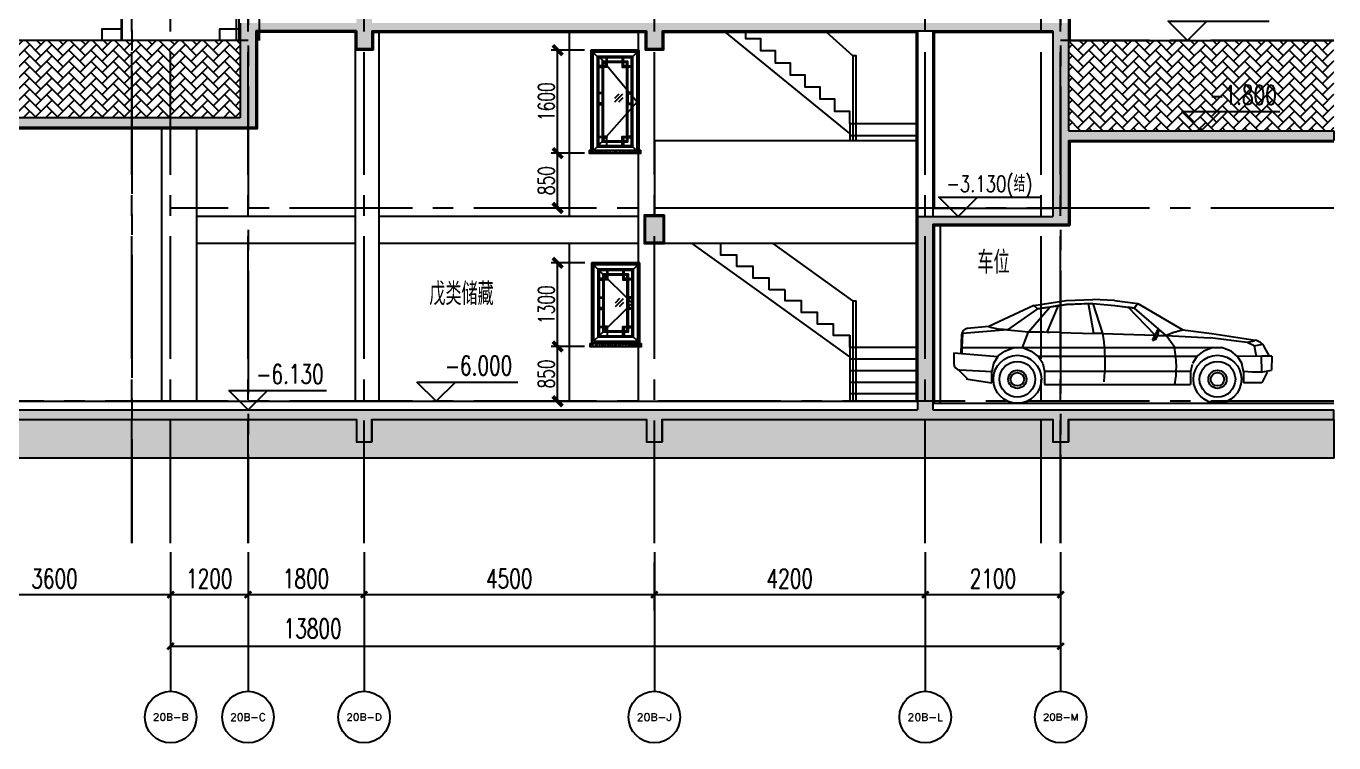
# Model space of a CAD drawing. Extents: x 296441 to 853063, y 459050 to 1117990.
# Drawn here: x 656739 to 677015, y 957171 to 968293 of the extents above; entities that cross this region are included whole.
import ezdxf
from ezdxf.enums import TextEntityAlignment as Align

# ---------------------------------------------------------------- set-up
doc = ezdxf.new("R2010")
doc.units = 0
doc.header["$LTSCALE"] = 1000
for name, pattern in [('14-GRID$0$CENTER2', [28.575, 19.05, -3.175, 3.175, -3.175]), ('CENTER-1', [10, 6.25, -1.25, 1.25, -1.25]), ('E1-SECT-6.000-16-24$0$HIDDEN2', [4.7625, 3.175, -1.5875])]:
    doc.linetypes.add(name, pattern=pattern)
for name, color, linetype in [('14-ELEV$0$G-XREF', 2, 'Continuous'), ('14-GRID$0$G-GRID', 9, '14-GRID$0$CENTER2'), ('95', 95, 'Continuous'), ('AXIS', 3, 'Continuous'), ('AXIS_TEXT', 7, 'Continuous'), ('DIM_ELEV', 3, 'Continuous'), ('E1-SECT-6.000-16-24$0$4HATCH(填充)', 254, 'Continuous'), ('E1-SECT-6.000-16-24$0$A-ELEV-HDDN', 161, 'E1-SECT-6.000-16-24$0$HIDDEN2'), ('E1-SECT-6.000-16-24$0$A-ELEV-HEVY', 2, 'Continuous'), ('E1-SECT-6.000-16-24$0$A-OVLK', 140, 'Continuous'), ('E1-SECT-6.000-16-24$0$A-PKNG-CARS', 252, 'Continuous'), ('E1-SECT-6.000-16-24$0$A-SECT-FNSH', 6, 'Continuous'), ('E1-SECT-6.000-16-24$0$A-WALL', 1, 'Continuous'), ('E1-SECT-6.000-16-24$0$ZT1_Dim---标注---PM、LM、DY、JD', 252, 'Continuous'), ('E1-TEXT-SECT$0$A-ANNO-LEVL', 3, 'Continuous'), ('E1-TEXT-SECT$0$A-ANNO-LEVL-TEXT', 255, 'Continuous'), ('E1-TEXT-SECT$0$A-ROOM-IDEN', 4, 'Continuous'), ('G-GRID-IDEN', 4, 'Continuous'), ('G-GRID-TEXT', 33, 'Continuous'), ('H1-ELEV-N$0$LPM310295$0$A-ELEV-HEVY', 2, 'Continuous'), ('H1-ELEV-N$0$LPM310295$0$A-ELEV-MEDM', 4, 'Continuous'), ('H1-ELEV-N$0$LPM310295$0$A-ELEV-THIN', 145, 'Continuous'), ('PUB_DIM', 3, 'Continuous'), ('PUB_TEXT', 7, 'Continuous'), ('ZT0_默认图层-----PM、LM、DY、JD', 7, 'Continuous'), ('ZT1_Dim---标注---PM、LM、DY、JD', 252, 'Continuous'), ('ZT1_通用--填充---PM、LM、DY、JD', 8, 'Continuous'), ('主框线', 4, 'Continuous'), ('副框内口线', 6, 'Continuous'), ('花格栅', 6, 'Continuous'), ('铝合金花格条', 5, 'Continuous')]:
    doc.layers.add(name, color=color, linetype=linetype)
doc.styles.add('_TCH_AXIS', font='COMPLEX', dxfattribs={"bigfont": 'GBCBIG'})
doc.styles.add('_TCH_DIM', font='SIMPLEX', dxfattribs={"bigfont": 'GBCBIG'})
doc.styles.add('_TCH_DIM_T3', font='SIMPLEX', dxfattribs={"width": 0.705882, "bigfont": 'GBCBIG'})
doc.styles.add('E1-SECT-6.000-16-24$0$Standard', font='')
doc.styles.add('E1-TEXT-SECT$0$GOA_01_thin_0.75', font='romans.shx', dxfattribs={"width": 0.75, "bigfont": 'hzdx.shx'})
doc.styles.add('GOA_04_COMPLEX_1.00', font='complex.shx')
doc.styles.add('ZT-DIMSTYLE', font='ROMANS.shx', dxfattribs={"width": 0.7, "bigfont": 'CHINESE.shx'})
doc.styles.get('E1-SECT-6.000-16-24$0$Standard').set_extended_font_data('SimSun')
doc.dimstyles.new('_TCH_ARCH&&100', dxfattribs={"dimtxt": 297.5, "dimasz": 100, "dimexe": 250, "dimexo": 300, "dimgap": 100, "dimtad": 1, "dimdec": 0, "dimzin": 0, "dimdsep": 46, "dimtxsty": '_TCH_DIM_T3', "dimblk": 'ARCHTICK', "dimcen": 0.09, "dimclrt": 7, "dimazin": 2, "dimtfac": 1, "dimtdec": 0, "dimtix": 1, "dimtmove": 2, "dimatfit": 3, "dimfxl": 0, "dimtolj": 1, "dimtzin": 0, "dimarcsym": 0})
doc.dimstyles.new('ZT-DIM100', dxfattribs={"dimscale": 100, "dimtxt": 2.5, "dimasz": 1.5, "dimexe": 1, "dimexo": 1, "dimgap": 0.5, "dimtad": 1, "dimdec": 0, "dimdsep": 46, "dimtxsty": 'ZT-DIMSTYLE', "dimblk": 'ARCHTICK', "dimcen": 2.5, "dimclrd": 175, "dimclre": 175, "dimclrt": 7, "dimazin": 2, "dimtfac": 1, "dimtix": 1, "dimtmove": 2, "dimatfit": 3, "dimfxl": 0, "dimarcsym": 0})

# ---------------------------------------------------------------- blocks, each defined once
blk = doc.blocks.new('_AXISO')
at = {"layer": 'G-GRID-IDEN'}
blk.add_circle((0, 0), 0.5, dxfattribs=at)
at = {"layer": 'G-GRID-TEXT', "style": 'GOA_04_COMPLEX_1.00', "width": 1.041667}
blk.add_attdef('A', text='', height=0.56, dxfattribs=at).set_placement((-0.25, -0.28), (0.25, -0.28), align=Align.FIT)
blk = doc.blocks.new('_ArchTick')
at = {"color": 0, "linetype": 'ByBlock', "const_width": 0.4}
blk.add_lwpolyline([(-0.5, -0.5), (0.5, 0.5)], dxfattribs=at)
blk = doc.blocks.new('*D1620')
at = {"layer": 'Defpoints', "color": 0, "transparency": 16777216}
for p in [(655379, 960271), (658979, 960271), (658979, 959471)]:
    blk.add_point(p, dxfattribs=at)
at = {"layer": 'PUB_DIM', "color": 0, "lineweight": -2, "transparency": 16777216}
for p, q in [((655379, 959971), (655379, 959221)), ((658979, 959971), (658979, 959221)), ((655379, 959471), (658979, 959471))]:
    blk.add_line(p, q, dxfattribs=at)
at = {"layer": 'PUB_DIM', "color": 0, "lineweight": -2, "transparency": 16777216, "xscale": 100, "yscale": 100, "zscale": 100, "rotation": 180}
blk.add_blockref('_ArchTick', (655379, 959471), dxfattribs=at)
at = {"layer": 'PUB_DIM', "color": 0, "lineweight": -2, "transparency": 16777216, "xscale": 100, "yscale": 100, "zscale": 100}
blk.add_blockref('_ArchTick', (658979, 959471), dxfattribs=at)
at = {"layer": 'PUB_DIM', "color": 7, "transparency": 16777216, "insert": (657179, 959720), "char_height": 297.5, "attachment_point": 5, "style": '_TCH_DIM_T3'}
blk.add_mtext('\\A1;3600', dxfattribs=at)
blk = doc.blocks.new('*D1621')
at = {"layer": 'Defpoints', "color": 0, "transparency": 16777216}
for p in [(658979, 960271), (660179, 960271), (660179, 959471)]:
    blk.add_point(p, dxfattribs=at)
at = {"layer": 'PUB_DIM', "color": 0, "lineweight": -2, "transparency": 16777216}
for p, q in [((658979, 959971), (658979, 959221)), ((660179, 959971), (660179, 959221)), ((658979, 959471), (660179, 959471))]:
    blk.add_line(p, q, dxfattribs=at)
at = {"layer": 'PUB_DIM', "color": 0, "lineweight": -2, "transparency": 16777216, "xscale": 100, "yscale": 100, "zscale": 100, "rotation": 180}
blk.add_blockref('_ArchTick', (658979, 959471), dxfattribs=at)
at = {"layer": 'PUB_DIM', "color": 0, "lineweight": -2, "transparency": 16777216, "xscale": 100, "yscale": 100, "zscale": 100}
blk.add_blockref('_ArchTick', (660179, 959471), dxfattribs=at)
at = {"layer": 'PUB_DIM', "color": 7, "transparency": 16777216, "insert": (659579, 959720), "char_height": 297.5, "attachment_point": 5, "style": '_TCH_DIM_T3'}
blk.add_mtext('\\A1;1200', dxfattribs=at)
blk = doc.blocks.new('*D1622')
at = {"layer": 'Defpoints', "color": 0, "transparency": 16777216}
for p in [(660179, 960271), (661979, 960271), (661979, 959471)]:
    blk.add_point(p, dxfattribs=at)
at = {"layer": 'PUB_DIM', "color": 0, "lineweight": -2, "transparency": 16777216}
for p, q in [((660179, 959971), (660179, 959221)), ((661979, 959971), (661979, 959221)), ((660179, 959471), (661979, 959471))]:
    blk.add_line(p, q, dxfattribs=at)
at = {"layer": 'PUB_DIM', "color": 0, "lineweight": -2, "transparency": 16777216, "xscale": 100, "yscale": 100, "zscale": 100, "rotation": 180}
blk.add_blockref('_ArchTick', (660179, 959471), dxfattribs=at)
at = {"layer": 'PUB_DIM', "color": 0, "lineweight": -2, "transparency": 16777216, "xscale": 100, "yscale": 100, "zscale": 100}
blk.add_blockref('_ArchTick', (661979, 959471), dxfattribs=at)
at = {"layer": 'PUB_DIM', "color": 7, "transparency": 16777216, "insert": (661079, 959720), "char_height": 297.5, "attachment_point": 5, "style": '_TCH_DIM_T3'}
blk.add_mtext('\\A1;1800', dxfattribs=at)
blk = doc.blocks.new('*D1623')
at = {"layer": 'Defpoints', "color": 0, "transparency": 16777216}
for p in [(661979, 960271), (666479, 960271), (666479, 959471)]:
    blk.add_point(p, dxfattribs=at)
at = {"layer": 'PUB_DIM', "color": 0, "lineweight": -2, "transparency": 16777216}
for p, q in [((661979, 959971), (661979, 959221)), ((666479, 959971), (666479, 959221)), ((661979, 959471), (666479, 959471))]:
    blk.add_line(p, q, dxfattribs=at)
at = {"layer": 'PUB_DIM', "color": 0, "lineweight": -2, "transparency": 16777216, "xscale": 100, "yscale": 100, "zscale": 100, "rotation": 180}
blk.add_blockref('_ArchTick', (661979, 959471), dxfattribs=at)
at = {"layer": 'PUB_DIM', "color": 0, "lineweight": -2, "transparency": 16777216, "xscale": 100, "yscale": 100, "zscale": 100}
blk.add_blockref('_ArchTick', (666479, 959471), dxfattribs=at)
at = {"layer": 'PUB_DIM', "color": 7, "transparency": 16777216, "insert": (664229, 959720), "char_height": 297.5, "attachment_point": 5, "style": '_TCH_DIM_T3'}
blk.add_mtext('\\A1;4500', dxfattribs=at)
blk = doc.blocks.new('*D1624')
at = {"layer": 'Defpoints', "color": 0, "transparency": 16777216}
for p in [(666479, 960271), (670679, 960271), (670679, 959471)]:
    blk.add_point(p, dxfattribs=at)
at = {"layer": 'PUB_DIM', "color": 0, "lineweight": -2, "transparency": 16777216}
for p, q in [((666479, 959971), (666479, 959221)), ((670679, 959971), (670679, 959221)), ((666479, 959471), (670679, 959471))]:
    blk.add_line(p, q, dxfattribs=at)
at = {"layer": 'PUB_DIM', "color": 0, "lineweight": -2, "transparency": 16777216, "xscale": 100, "yscale": 100, "zscale": 100, "rotation": 180}
blk.add_blockref('_ArchTick', (666479, 959471), dxfattribs=at)
at = {"layer": 'PUB_DIM', "color": 0, "lineweight": -2, "transparency": 16777216, "xscale": 100, "yscale": 100, "zscale": 100}
blk.add_blockref('_ArchTick', (670679, 959471), dxfattribs=at)
at = {"layer": 'PUB_DIM', "color": 7, "transparency": 16777216, "insert": (668579, 959720), "char_height": 297.5, "attachment_point": 5, "style": '_TCH_DIM_T3'}
blk.add_mtext('\\A1;4200', dxfattribs=at)
blk = doc.blocks.new('*D1625')
at = {"layer": 'Defpoints', "color": 0, "transparency": 16777216}
for p in [(670679, 960271), (672779, 960271), (672779, 959471)]:
    blk.add_point(p, dxfattribs=at)
at = {"layer": 'PUB_DIM', "color": 0, "lineweight": -2, "transparency": 16777216}
for p, q in [((670679, 959971), (670679, 959221)), ((672779, 959971), (672779, 959221)), ((670679, 959471), (672779, 959471))]:
    blk.add_line(p, q, dxfattribs=at)
at = {"layer": 'PUB_DIM', "color": 0, "lineweight": -2, "transparency": 16777216, "xscale": 100, "yscale": 100, "zscale": 100, "rotation": 180}
blk.add_blockref('_ArchTick', (670679, 959471), dxfattribs=at)
at = {"layer": 'PUB_DIM', "color": 0, "lineweight": -2, "transparency": 16777216, "xscale": 100, "yscale": 100, "zscale": 100}
blk.add_blockref('_ArchTick', (672779, 959471), dxfattribs=at)
at = {"layer": 'PUB_DIM', "color": 7, "transparency": 16777216, "insert": (671729, 959720), "char_height": 297.5, "attachment_point": 5, "style": '_TCH_DIM_T3'}
blk.add_mtext('\\A1;2100', dxfattribs=at)
blk = doc.blocks.new('*D1626')
at = {"layer": 'Defpoints', "color": 0, "transparency": 16777216}
for p in [(658979, 959471), (672779, 959471), (672779, 958671)]:
    blk.add_point(p, dxfattribs=at)
at = {"layer": 'PUB_DIM', "color": 0, "lineweight": -2, "transparency": 16777216}
for p, q in [((658979, 959171), (658979, 958421)), ((672779, 959171), (672779, 958421)), ((658979, 958671), (672779, 958671))]:
    blk.add_line(p, q, dxfattribs=at)
at = {"layer": 'PUB_DIM', "color": 0, "lineweight": -2, "transparency": 16777216, "xscale": 100, "yscale": 100, "zscale": 100, "rotation": 180}
blk.add_blockref('_ArchTick', (658979, 958671), dxfattribs=at)
at = {"layer": 'PUB_DIM', "color": 0, "lineweight": -2, "transparency": 16777216, "xscale": 100, "yscale": 100, "zscale": 100}
blk.add_blockref('_ArchTick', (672779, 958671), dxfattribs=at)
at = {"layer": 'PUB_DIM', "color": 7, "transparency": 16777216, "insert": (661181, 958946), "char_height": 297.5, "attachment_point": 5, "style": '_TCH_DIM_T3'}
blk.add_mtext('\\A1;13800', dxfattribs=at)
blk = doc.blocks.new('E1-TEXT-SECT')
at = {"layer": 'E1-TEXT-SECT$0$A-ANNO-LEVL'}
for points in [[(16066, -100), (15766, -400), (15466, -100), (17032, -100)], [(12509, -2830), (12209, -3130), (11909, -2830), (13475, -2830)]]:
    blk.add_lwpolyline(points, dxfattribs=at)
at = {"layer": 'E1-TEXT-SECT$0$A-ANNO-LEVL-TEXT', "style": 'E1-TEXT-SECT$0$GOA_01_thin_0.75', "width": 0.75}
blk.add_text('-3.130(结)', height=250, dxfattribs=at).set_placement((12027, -2750))
at = {"layer": 'E1-TEXT-SECT$0$A-ROOM-IDEN', "style": 'E1-TEXT-SECT$0$GOA_01_thin_0.75', "width": 0.75}
for s, p in [('车位', (12510, -4018)), ('戊类储藏', (4012, -4507))]:
    blk.add_text(s, height=350, dxfattribs=at).set_placement(p)
blk = doc.blocks.new('E1-SECT-6.000-16-24$0$_G19')
for p, q in [((-1095, 1524), (-1792, 1196)), ((-1041, 1469), (-1505, 1142)), ((-1177, 1114), (-849, 1497)), ((-1095, 1524), (-596, 1598)), ((-1041, 1469), (-1095, 1524)), ((-1081, 1510), (-1068, 1497)), ((-1068, 1497), (-1041, 1469)), ((-1041, 1469), (-590, 1538)), ((-849, 1497), (-1041, 1469)), ((-891, 1109), (-713, 1524)), ((-713, 1524), (-849, 1497)), ((-685, 1524), (-713, 1524)), ((-590, 1538), (-685, 1524)), ((-596, 1598), (-183, 1613)), ((-180, 1551), (-590, 1538)), ((-590, 1538), (-249, 1551)), ((-249, 1551), (-180, 1551)), ((-166, 1087), (-249, 1551)), ((154, 1598), (-183, 1613)), ((-180, 1551), (161, 1524)), ((-180, 1551), (-33, 1085)), ((154, 1598), (516, 1551)), ((161, 1524), (462, 1483)), ((161, 1524), (366, 1497)), ((462, 1483), (366, 1497)), ((784, 1064), (366, 1497)), ((462, 1483), (489, 1524)), ((953, 1059), (462, 1483)), ((489, 1524), (516, 1551)), ((516, 1551), (1212, 1142)), ((-2218, 1068), (-2229, 786)), ((-2202, 1087), (-2215, 869)), ((-1505, 1142), (-2202, 1087)), ((-1792, 1196), (-2128, 1164)), ((-1792, 1196), (-1750, 1182)), ((-1750, 1182), (-1628, 1155)), ((-1505, 1142), (-1628, 1155)), ((-1505, 1142), (-1177, 1114)), ((-1273, 869), (-1177, 1114)), ((-1177, 1114), (-891, 1109)), ((-693, 1103), (-1177, 1114)), ((-891, 1109), (-853, 1107)), ((-693, 1103), (-166, 1087)), ((-33, 1085), (-166, 1087)), ((-33, 1085), (782, 1060)), ((746, 983), (779, 1053)), ((751, 987), (789, 1059)), ((779, 1053), (834, 1158)), ((822, 1059), (783, 987)), ((819, 1120), (789, 1059)), ((834, 1158), (819, 1120)), ((835, 1120), (822, 1059)), ((822, 1059), (953, 1059)), ((834, 1158), (835, 1120)), ((1076, 1101), (953, 1059)), ((1090, 869), (953, 1059)), ((953, 1059), (1636, 1019)), ((1172, 1128), (1076, 1101)), ((1212, 1142), (1172, 1128)), ((1212, 1142), (1661, 1087)), ((2210, 950), (1636, 1019)), ((1661, 1087), (2334, 982)), ((-2215, 869), (-2215, 786)), ((-2215, 869), (1814, 869)), ((-1650, 741), (-1546, 814)), ((-1546, 814), (-1409, 869)), ((-1273, 869), (-1136, 814)), ((-1136, 814), (-1027, 732)), ((746, 983), (751, 987)), ((746, 983), (762, 983)), ((783, 987), (762, 983)), ((1431, 732), (1541, 814)), ((1677, 869), (1541, 814)), ((1964, 814), (1814, 869)), ((2060, 732), (1964, 814)), ((2319, 896), (2210, 950)), ((2219, 951), (2327, 973)), ((2319, 896), (2373, 909)), ((2319, 896), (2352, 738)), ((2373, 909), (2456, 923)), ((2556, 735), (2480, 878)), ((-2338, 786), (-2338, 622)), ((-2338, 786), (-1655, 732)), ((-1723, 623), (-1750, 500)), ((-1655, 732), (-1723, 623)), ((-958, 623), (-1027, 732)), ((1431, 732), (-1027, 732)), ((-958, 623), (-931, 500)), ((1337, 499), (1362, 610)), ((1431, 732), (1363, 623)), ((2436, 738), (2060, 732)), ((2060, 732), (2127, 623)), ((2155, 500), (2127, 623)), ((2596, 735), (2436, 738)), ((2441, 488), (2436, 738)), ((2596, 735), (2587, 520)), ((-2262, 524), (-2119, 377)), ((-2242, 522), (-1750, 500)), ((-1750, 322), (-1750, 500)), ((-931, 500), (-931, 295)), ((1335, 500), (-931, 500)), ((1335, 500), (1335, 295)), ((2155, 500), (2155, 322)), ((2291, 486), (2155, 500)), ((2456, 486), (2291, 486)), ((2428, 486), (2587, 520)), ((2523, 488), (2437, 322)), ((-2119, 377), (-2147, 377)), ((-2119, 377), (-1750, 322)), ((-931, 295), (1335, 295)), ((2437, 322), (2155, 322))]:
    blk.add_line(p, q)
for points in [[(-33, 1085, -0.073246), (-13, 336)], [(1079, 868, -0.088107), (1087, 295)]]:
    blk.add_lwpolyline(points, format="xyb")
for centre, radius in [((-1352, 377), 372), ((-1352, 377), 277), ((1751, 377), 372), ((1751, 377), 277), ((-1352, 377), 141), ((-1352, 377), 104), ((1751, 377), 141), ((1751, 377), 104)]:
    blk.add_circle(centre, radius)
for centre, radius, start, end in [((-2118, 1064), 100, 95.5094, 177.8582), ((2303, 784), 200, 27.974, 81.1208), ((-2238, 622), 100, 180, 267.3569)]:
    blk.add_arc(centre, radius, start, end)
at = {"style": 'E1-SECT-6.000-16-24$0$Standard', "width": 0.8, "flags": 9}
for tag in ['XSIZE', 'YSIZE']:
    blk.add_attdef(tag, (0, 0), '', height=0.5, dxfattribs=at)
blk = doc.blocks.new('E1-SECT-6.000-16-24$0$lejiao')
at = {"layer": 'E1-SECT-6.000-16-24$0$A-ELEV-HEVY'}
blk.add_lwpolyline([(15, -850), (15, -50), (5, -50), (5, -40), (15, -40), (15, 0), (0, 0)], dxfattribs=at)
blk = doc.blocks.new('*D2077')
at = {"layer": 'Defpoints', "color": 0, "ltscale": 1000, "transparency": 16777216}
for p in [(664980, 967921), (665494, 967921), (665494, 966321)]:
    blk.add_point(p, dxfattribs=at)
at = {"layer": 'ZT1_Dim---标注---PM、LM、DY、JD', "color": 175, "linetype": 'ByBlock', "lineweight": -2, "ltscale": 1000, "transparency": 16777216}
for p, q in [((665394, 967921), (664880, 967921)), ((664980, 966321), (664980, 967921)), ((665394, 966321), (664880, 966321))]:
    blk.add_line(p, q, dxfattribs=at)
at = {"layer": 'ZT1_Dim---标注---PM、LM、DY、JD', "color": 175, "lineweight": -2, "ltscale": 1000, "transparency": 16777216, "xscale": 150, "yscale": 150, "zscale": 150}
for p, rotation in [((664980, 967921), 90), ((664980, 966321), 270)]:
    blk.add_blockref('_ArchTick', p, dxfattribs=dict(at, rotation=rotation))
at = {"layer": 'ZT1_Dim---标注---PM、LM、DY、JD', "color": 7, "ltscale": 1000, "transparency": 16777216, "insert": (664805, 967121), "char_height": 250, "attachment_point": 5, "rotation": 90, "style": 'ZT-DIMSTYLE'}
blk.add_mtext('1600', dxfattribs=at)
blk = doc.blocks.new('*D2078')
at = {"layer": 'Defpoints', "color": 0, "ltscale": 1000, "transparency": 16777216}
for p in [(664980, 966321), (665494, 966321), (665494, 965471)]:
    blk.add_point(p, dxfattribs=at)
at = {"layer": 'ZT1_Dim---标注---PM、LM、DY、JD', "color": 175, "linetype": 'ByBlock', "lineweight": -2, "ltscale": 1000, "transparency": 16777216}
for p, q in [((665394, 966321), (664880, 966321)), ((664980, 965471), (664980, 966321)), ((665394, 965471), (664880, 965471))]:
    blk.add_line(p, q, dxfattribs=at)
at = {"layer": 'ZT1_Dim---标注---PM、LM、DY、JD', "color": 175, "lineweight": -2, "ltscale": 1000, "transparency": 16777216, "xscale": 150, "yscale": 150, "zscale": 150}
for p, rotation in [((664980, 966321), 90), ((664980, 965471), 270)]:
    blk.add_blockref('_ArchTick', p, dxfattribs=dict(at, rotation=rotation))
at = {"layer": 'ZT1_Dim---标注---PM、LM、DY、JD', "color": 7, "ltscale": 1000, "transparency": 16777216, "insert": (664805, 965896), "char_height": 250, "attachment_point": 5, "rotation": 90, "style": 'ZT-DIMSTYLE'}
blk.add_mtext('850', dxfattribs=at)
blk = doc.blocks.new('单层玻璃')
at = {"layer": '95'}
for p, q in [((-1.22, -0.09), (0.09, 1.22)), ((-1.18, -1.18), (1.18, 1.18)), ((-0.09, -1.22), (1.22, 0.09))]:
    blk.add_line(p, q, dxfattribs=at)
blk = doc.blocks.new('*U2080')
at = {"color": 8}
for p, q in [((119, -119), (33, -33)), ((631, -119), (717, -33)), ((119, -1481), (33, -1567)), ((631, -1481), (717, -1567))]:
    blk.add_line(p, q, dxfattribs=at)
blk.add_lwpolyline([(717, -1567), (33, -1567), (33, -33), (717, -33)], close=True)
at = {"color": 2, "ltscale": 250}
blk.add_lwpolyline([(631, -1481), (119, -1481), (119, -119), (631, -119)], close=True, dxfattribs=at)
at = {"layer": '主框线'}
blk.add_lwpolyline([(742, -1592), (8, -1592), (8, -8), (742, -8)], close=True, dxfattribs=at)
at = {"layer": '副框内口线', "linetype": 'CENTER-1', "ltscale": 40}
blk.add_lwpolyline([(750, -1600), (0, -1600), (0, 0), (750, 0)], close=True, dxfattribs=at)
at = {"layer": '花格栅', "color": 6, "ltscale": 250}
blk.add_lwpolyline([(651, -1501), (99, -1501), (99, -99), (651, -99)], close=True, dxfattribs=at)
at = {"layer": '铝合金花格条'}
for p, q in [((176, -675), (176, -825)), ((574, -675), (574, -825))]:
    blk.add_line(p, q, dxfattribs=at)
for points in [[(194, -194), (176, -176)], [(262, -262), (244, -244), (244, -194), (262, -194), (262, -262), (194, -262), (194, -244), (244, -244)], [(500, -262), (506, -244), (506, -194), (500, -194), (500, -262), (556, -262), (556, -244), (506, -244)], [(556, -194), (574, -176)], [(262, -1338), (244, -1356), (244, -1406), (262, -1406), (262, -1338), (194, -1338), (194, -1356), (244, -1356)], [(500, -1338), (506, -1356), (506, -1406), (500, -1406), (500, -1338), (556, -1338), (556, -1356), (506, -1356)]]:
    blk.add_lwpolyline(points, dxfattribs=at)
for points in [[(574, -1424), (176, -1424), (176, -176), (574, -176)], [(556, -1406), (194, -1406), (194, -194), (556, -194)], [(244, -119), (262, -119), (262, -176), (244, -176)], [(506, -119), (500, -119), (500, -176), (506, -176)], [(119, -244), (119, -262), (176, -262), (176, -244)], [(631, -244), (631, -262), (574, -262), (574, -244)], [(176, -675), (119, -675), (119, -657), (176, -657)], [(574, -675), (631, -675), (631, -657), (574, -657)], [(176, -825), (119, -825), (119, -843), (176, -843)], [(574, -825), (631, -825), (631, -843), (574, -843)], [(119, -1356), (119, -1338), (176, -1338), (176, -1356)], [(631, -1356), (631, -1338), (574, -1338), (574, -1356)], [(244, -1481), (262, -1481), (262, -1424), (244, -1424)], [(506, -1481), (500, -1481), (500, -1424), (506, -1424)]]:
    blk.add_lwpolyline(points, close=True, dxfattribs=at)
at = {"layer": '铝合金花格条', "elevation": 0}
for points in [[(194, -1406), (176, -1424)], [(556, -1406), (574, -1424)]]:
    blk.add_lwpolyline(points, dxfattribs=at)
at = {"extrusion": (0, 0, -1), "xscale": 52.5, "yscale": 52.5, "zscale": -52.5}
blk.add_blockref('单层玻璃', (-313, -740), dxfattribs=at)
blk = doc.blocks.new('20200408162104')
at = {"ltscale": 1000}
blk.add_lwpolyline([(599, -119), (33, -800), (631, -1481)], dxfattribs=at)
blk.add_blockref('*U2080', (0, 0), dxfattribs=at)
blk = doc.blocks.new('*D2396')
at = {"layer": 'Defpoints', "color": 0, "ltscale": 1000, "transparency": 16777216}
for p in [(664980, 964621), (665504, 964621), (665494, 963321)]:
    blk.add_point(p, dxfattribs=at)
at = {"layer": 'ZT1_Dim---标注---PM、LM、DY、JD', "color": 175, "linetype": 'ByBlock', "lineweight": -2, "ltscale": 1000, "transparency": 16777216}
for p, q in [((665404, 964621), (664880, 964621)), ((664980, 963321), (664980, 964621)), ((665394, 963321), (664880, 963321))]:
    blk.add_line(p, q, dxfattribs=at)
at = {"layer": 'ZT1_Dim---标注---PM、LM、DY、JD', "color": 175, "lineweight": -2, "ltscale": 1000, "transparency": 16777216, "xscale": 150, "yscale": 150, "zscale": 150}
for p, rotation in [((664980, 964621), 90), ((664980, 963321), 270)]:
    blk.add_blockref('_ArchTick', p, dxfattribs=dict(at, rotation=rotation))
at = {"layer": 'ZT1_Dim---标注---PM、LM、DY、JD', "color": 7, "ltscale": 1000, "transparency": 16777216, "insert": (664805, 963971), "char_height": 250, "attachment_point": 5, "rotation": 90, "style": 'ZT-DIMSTYLE'}
blk.add_mtext('1300', dxfattribs=at)
blk = doc.blocks.new('*D2397')
at = {"layer": 'Defpoints', "color": 0, "ltscale": 1000, "transparency": 16777216}
for p in [(664980, 963321), (665494, 963321), (665494, 962471)]:
    blk.add_point(p, dxfattribs=at)
at = {"layer": 'ZT1_Dim---标注---PM、LM、DY、JD', "color": 175, "linetype": 'ByBlock', "lineweight": -2, "ltscale": 1000, "transparency": 16777216}
for p, q in [((665394, 963321), (664880, 963321)), ((664980, 962471), (664980, 963321)), ((665394, 962471), (664880, 962471))]:
    blk.add_line(p, q, dxfattribs=at)
at = {"layer": 'ZT1_Dim---标注---PM、LM、DY、JD', "color": 175, "lineweight": -2, "ltscale": 1000, "transparency": 16777216, "xscale": 150, "yscale": 150, "zscale": 150}
for p, rotation in [((664980, 963321), 90), ((664980, 962471), 270)]:
    blk.add_blockref('_ArchTick', p, dxfattribs=dict(at, rotation=rotation))
at = {"layer": 'ZT1_Dim---标注---PM、LM、DY、JD', "color": 7, "ltscale": 1000, "transparency": 16777216, "insert": (664805, 962896), "char_height": 250, "attachment_point": 5, "rotation": 90, "style": 'ZT-DIMSTYLE'}
blk.add_mtext('850', dxfattribs=at)
blk = doc.blocks.new('*U2400')
at = {"color": 8}
for p, q in [((119, -244), (33, -158)), ((631, -244), (717, -158)), ((119, -1256), (33, -1342)), ((631, -1256), (717, -1342))]:
    blk.add_line(p, q, dxfattribs=at)
blk.add_lwpolyline([(717, -1342), (33, -1342), (33, -158), (717, -158)], close=True)
at = {"color": 2, "ltscale": 250}
blk.add_lwpolyline([(631, -1256), (119, -1256), (119, -244), (631, -244)], close=True, dxfattribs=at)
at = {"layer": '主框线'}
blk.add_lwpolyline([(742, -1367), (8, -1367), (8, -133), (742, -133)], close=True, dxfattribs=at)
at = {"layer": '副框内口线', "linetype": 'CENTER-1', "ltscale": 40}
blk.add_lwpolyline([(750, -1375), (0, -1375), (0, -125), (750, -125)], close=True, dxfattribs=at)
at = {"layer": '花格栅', "color": 6, "ltscale": 250}
blk.add_lwpolyline([(651, -1276), (99, -1276), (99, -224), (651, -224)], close=True, dxfattribs=at)
at = {"layer": '铝合金花格条'}
for p, q in [((176, -675), (176, -825)), ((574, -675), (574, -825))]:
    blk.add_line(p, q, dxfattribs=at)
for points in [[(119, -369), (119, -387), (176, -387), (176, -369)], [(574, -1199), (176, -1199), (176, -301), (574, -301)], [(556, -1181), (194, -1181), (194, -319), (556, -319)], [(244, -244), (262, -244), (262, -301), (244, -301)], [(506, -244), (500, -244), (500, -301), (506, -301)], [(631, -369), (631, -387), (574, -387), (574, -369)], [(176, -675), (119, -675), (119, -657), (176, -657)], [(574, -675), (631, -675), (631, -657), (574, -657)], [(176, -825), (119, -825), (119, -843), (176, -843)], [(574, -825), (631, -825), (631, -843), (574, -843)], [(119, -1131), (119, -1113), (176, -1113), (176, -1131)], [(244, -1256), (262, -1256), (262, -1199), (244, -1199)], [(506, -1256), (500, -1256), (500, -1199), (506, -1199)], [(631, -1131), (631, -1113), (574, -1113), (574, -1131)]]:
    blk.add_lwpolyline(points, close=True, dxfattribs=at)
for points in [[(194, -319), (176, -301)], [(262, -387), (244, -369), (244, -319), (262, -319), (262, -387), (194, -387), (194, -369), (244, -369)], [(500, -387), (506, -369), (506, -319), (500, -319), (500, -387), (556, -387), (556, -369), (506, -369)], [(556, -319), (574, -301)], [(262, -1113), (244, -1131), (244, -1181), (262, -1181), (262, -1113), (194, -1113), (194, -1131), (244, -1131)], [(500, -1113), (506, -1131), (506, -1181), (500, -1181), (500, -1113), (556, -1113), (556, -1131), (506, -1131)]]:
    blk.add_lwpolyline(points, dxfattribs=at)
at = {"layer": '铝合金花格条', "elevation": 0}
for points in [[(194, -1181), (176, -1199)], [(556, -1181), (574, -1199)]]:
    blk.add_lwpolyline(points, dxfattribs=at)
at = {"extrusion": (0, 0, -1), "xscale": 52.5, "yscale": 52.5, "zscale": -52.5}
blk.add_blockref('单层玻璃', (-313, -740), dxfattribs=at)
blk = doc.blocks.new('20200427154114')
at = {"layer": 'ZT0_默认图层-----PM、LM、DY、JD', "ltscale": 1000}
blk.add_lwpolyline([(119, -119), (631, -625), (119, -1131)], dxfattribs=at)
at = {"ltscale": 1000, "extrusion": (0, 0, -1), "zscale": -1}
blk.add_blockref('*U2400', (-750, 125), dxfattribs=at)
blk = doc.blocks.new('*U2497')
blk.add_wipeout([(0, 0), (0, 50), (800, 50), (800, 0)]).dxf.layer = 'ZT0_默认图层-----PM、LM、DY、JD'
at = {"layer": 'ZT1_通用--填充---PM、LM、DY、JD', "ltscale": 1000}
h = blk.add_hatch(dxfattribs=at)
h.set_pattern_fill('混凝土', color=256, scale=10)
h.set_pattern_definition([(50, (31321.56, -1405115.5), (71.7260183, -6.2752135), [7.5, -82.5]), (355, (31321.56, -1405115.5), (-13.8751334, 75.2192134), [6, -66]), (100.4514, (31327.536, -1405116.02), (57.8509382, 68.9439542), [6.374019, -70.1142112]), (46.1842, (31321.56, -1405095.5), (106.724105, -16.5519014), [11.25, -123.75]), (96.6356, (31330.45, -1405096.88), (93.4662706, 97.411787), [9.561029, -105.1713]), (351.1842, (31321.56, -1405095.5), (93.4661945, 97.41186), [9, -99]), (21, (31331.56, -1405100.5), (59.6907052, -40.261889), [7.5, -82.5]), (326, (31331.56, -1405100.5), (24.331533, 72.5150045), [6, -66]), (71.4514, (31336.53, -1405103.854), (84.022263, 32.2530497), [6.374019, -70.1142112]), (37.5, (31321.56, -1405115.5), (1.21598553, 33.2893854), [0, -65.2, 0, -67, 0, -66.25]), (7.5, (31321.56, -1405115.5), (26.3069537, 39.4411712), [0, -38.2, 0, -63.7, 0, -25.25]), (327.5, (31299.26, -1405115.5), (53.3822436, -2.25548717), [0, -25, 0, -78, 0, -103.5]), (317.5, (31289.26, -1405115.5), (58.318617, 10.0104982), [0, -32.5, 0, -51.8, 0, -73.5])])
h.paths.add_polyline_path([(0, 50), (0, 0), (800, 0), (800, 50)])
at = {"layer": 'H1-ELEV-N$0$LPM310295$0$A-ELEV-HEVY', "extrusion": (0, 0, -1)}
blk.add_lwpolyline([(0, 50), (-800, 50)], dxfattribs=at)
at = {"layer": 'H1-ELEV-N$0$LPM310295$0$A-ELEV-MEDM', "extrusion": (0, 0, -1)}
blk.add_lwpolyline([(0, 50), (0, 0), (-800, 0), (-800, 50)], dxfattribs=at)
at = {"layer": 'H1-ELEV-N$0$LPM310295$0$A-ELEV-THIN', "extrusion": (0, 0, -1)}
for points in [[(0, 45), (-800, 45)], [(0, 5), (-800, 5)]]:
    blk.add_lwpolyline(points, dxfattribs=at)

msp = doc.modelspace()

# ---------------------------------------------------------------- hatches: boundary and pattern name
at = {"layer": 'E1-SECT-6.000-16-24$0$4HATCH(填充)'}
for points in [[(660299.2, 968200.9), (660299.2, 968220.9), (661859.2, 968220.9), (661859.2, 967940.9), (662099.2, 967940.9), (662099.2, 968220.9), (666359.2, 968220.9), (666359.2, 967940.9), (666599.2, 967940.9), (666599.2, 968220.9), (672659.2, 968220.9), (672659.2, 965340.9), (670559.2, 965340.9), (670559.2, 962340.9), (655499.2, 962340.9), (655499.2, 962420.9), (655259.2, 962420.9), (655259.2, 961840.9), (655499.2, 961840.9), (655499.2, 962190.9), (661859.2, 962190.9), (661859.2, 961840.9), (662099.2, 961840.9), (662099.2, 962190.9), (666359.2, 962190.9), (666359.2, 961840.9), (666599.2, 961840.9), (666599.2, 962190.9), (672659.2, 962190.9), (672659.2, 961840.9), (672899.2, 961840.9), (672899.2, 962190.9), (677015, 962190.9), (677015, 962340.9), (670799.2, 962340.9), (670799.2, 965220.9), (672899.2, 965220.9), (672899.2, 966520.9), (677015, 966520.9), (677015, 966670.9), (672899.2, 966670.9), (672899.2, 968340.9), (662099.2, 968340.9), (662099.2, 968420.9), (661859.2, 968420.9), (661859.2, 968340.9), (660059.2, 968340.9), (660059.2, 966870.9), (652699.2, 966870.9), (652699.2, 968760.9), (652459.2, 968760.9), (652459.2, 966390.9), (652699.2, 966390.9), (652699.2, 966720.9), (655259.2, 966720.9), (655259.2, 966030.9), (655499.2, 966030.9), (655499.2, 966720.9), (660299.2, 966720.9)], [(666619.2, 965340.9), (666339.2, 965340.9), (666339.2, 964940.9), (666619.2, 964940.9)]]:
    msp.add_hatch(color=256, dxfattribs=at).paths.add_polyline_path(points)
at = {"layer": 'E1-SECT-6.000-16-24$0$ZT1_Dim---标注---PM、LM、DY、JD'}
h = msp.add_hatch(dxfattribs=at)
h.set_pattern_fill('AR-HBONE', color=256, scale=200, style=0)
h.set_pattern_definition([(45, (-1632867.82, 955851.47), (1e-14, 172.4209175), [365.76, -121.92]), (135, (-1632781.61, 955937.68), (1e-14, 172.4209175), [365.76, -121.92])])
h.paths.add_polyline_path([(652699.2, 968070.9), (652699.2, 966870.9), (660059.2, 966870.9), (660059.2, 968070.9)])
h = msp.add_hatch(dxfattribs=at)
h.set_pattern_fill('AR-HBONE', color=256, scale=200, style=0)
h.set_pattern_definition([(45, (-1632567.82, 955851.47), (1e-14, 172.4209175), [365.76, -121.92]), (135, (-1632481.61, 955937.68), (1e-14, 172.4209175), [365.76, -121.92])])
h.paths.add_polyline_path([(677015, 966670.9), (677015, 968070.9), (672899.2, 968070.9), (672899.2, 966670.9)])
h = msp.add_hatch(dxfattribs=at)
h.set_pattern_fill('AR-HBONE', color=256, scale=200, style=0)
h.set_pattern_definition([(45, (-1632267.82, 955551.47), (1e-14, 172.4209175), [365.76, -121.92]), (135, (-1632181.61, 955637.68), (1e-14, 172.4209175), [365.76, -121.92])])
h.paths.add_polyline_path([(677015, 961590.9), (649179.2, 961590.9), (649179.2, 962770.9), (650659.2, 962770.9), (650659.2, 962120.9), (650899.2, 962120.9), (650899.2, 962370.9), (655259.2, 962370.9), (655259.2, 961840.9), (655499.2, 961840.9), (655499.2, 962190.9), (661859.2, 962190.9), (661859.2, 961840.9), (662099.2, 961840.9), (662099.2, 962190.9), (666359.2, 962190.9), (666359.2, 961840.9), (666599.2, 961840.9), (666599.2, 962190.9), (672659.2, 962190.9), (672659.2, 961840.9), (672899.2, 961840.9), (672899.2, 962190.9), (677015, 962190.9)])

# ---------------------------------------------------------------- linework, layer by layer
at = {"color": 7}
msp.add_line((670559.2, 962470.9), (669509.2, 962470.9), dxfattribs=at)
at = {"layer": '14-GRID$0$G-GRID', "color": 8, "ltscale": 0.1}
for p, q in [((658979.2, 960270.9), (658979.2, 978370.9)), ((666479.2, 960270.9), (666479.2, 978370.9)), ((670679.2, 960270.9), (670679.2, 978370.9)), ((661979.2, 960270.9), (661979.2, 975370.9)), ((658379.2, 973310.9), (658379.2, 960270.9)), ((658379.2, 960270.9), (658379.2, 973190.9)), ((660179.2, 960270.9), (660179.2, 973070.9)), ((660179.2, 960270.9), (660179.2, 973070.9)), ((660179.2, 973070.9), (660179.2, 960270.9)), ((672479.2, 960270.9), (672479.2, 973070.9)), ((672779.2, 960270.9), (672779.2, 973070.9)), ((672779.2, 960270.9), (672779.2, 973070.9)), ((672779.2, 973070.9), (672779.2, 960270.9)), ((660179.2, 968070.9), (649179.2, 968070.9)), ((677015, 968070.9), (672779.2, 968070.9)), ((677015, 965470.9), (658979.2, 965470.9)), ((677015, 962470.9), (649179.2, 962470.9))]:
    msp.add_line(p, q, dxfattribs=at)
at = {"layer": 'AXIS'}
for p, q in [((658979.2, 960131.8), (658979.2, 957970.9)), ((660179.2, 960131.8), (660179.2, 957970.9)), ((661979.2, 960131.8), (661979.2, 957970.9)), ((666479.2, 960131.8), (666479.2, 957970.9)), ((670679.2, 960131.8), (670679.2, 957970.9)), ((672779.2, 960131.8), (672779.2, 957970.9))]:
    msp.add_line(p, q, dxfattribs=at)
at = {"layer": 'DIM_ELEV'}
for p, q in [((674957.1, 966670.9), (674657.1, 966970.9)), ((674657.1, 966970.9), (676176.1, 966970.9)), ((674957.1, 966670.9), (675257.1, 966970.9)), ((663097.1, 962470.9), (662797.1, 962770.9)), ((662797.1, 962770.9), (664362.1, 962770.9)), ((663097.1, 962470.9), (663397.1, 962770.9)), ((660179.2, 962340.9), (659879.2, 962640.9)), ((659879.2, 962640.9), (661398.2, 962640.9)), ((660179.2, 962340.9), (660479.2, 962640.9))]:
    msp.add_line(p, q, dxfattribs=at)
at = {"layer": 'E1-SECT-6.000-16-24$0$A-ELEV-HDDN'}
msp.add_lwpolyline([(666244.2, 967920.9), (665494.2, 967920.9), (665494.2, 966320.9), (666244.2, 966320.9)], close=True, dxfattribs=at)
at = {"layer": 'E1-SECT-6.000-16-24$0$A-ELEV-HEVY'}
for p, q in [((658224.2, 968870.9), (658224.2, 968070.9)), ((658214.2, 968420.9), (658214.2, 968070.9))]:
    msp.add_line(p, q, dxfattribs=at)
msp.add_lwpolyline([(658214.2, 968245.9), (657914.2, 968245.9), (657914.2, 968070.9)], dxfattribs=at)
at = {"layer": 'E1-SECT-6.000-16-24$0$A-OVLK'}
for p, q in [((662209.2, 968200.9), (662209.2, 962470.9)), ((665159.2, 968200.9), (665159.2, 965340.9)), ((666229.2, 968200.9), (666229.2, 962470.9)), ((669509.2, 966628.5), (667580.5, 968200.9)), ((669559.2, 967833.4), (669147.6, 968200.9)), ((661839.2, 967920.9), (661839.2, 962470.9)), ((669509.2, 966783.4), (669509.2, 966520.9)), ((669509.2, 966783.4), (670539.2, 966783.4)), ((658839.2, 966700.9), (658839.2, 962470.9)), ((659379.2, 966700.9), (659379.2, 962470.9)), ((669509.2, 966595.9), (670539.2, 966595.9)), ((666479.2, 966520.9), (670539.2, 966520.9)), ((666479.2, 966520.9), (666479.2, 965340.9)), ((661839.2, 965340.9), (659379.2, 965340.9)), ((666229.2, 965340.9), (662209.2, 965340.9)), ((670539.2, 965470.9), (666479.2, 965470.9)), ((670909.2, 965200.9), (670909.2, 962440.9)), ((661839.2, 964920.9), (659379.2, 964920.9)), ((666229.2, 964920.9), (662209.2, 964920.9)), ((665159.2, 964920.9), (665159.2, 962470.9)), ((670539.2, 964920.9), (666339.2, 964920.9)), ((668067.7, 964200.9), (667067.7, 964920.9)), ((669559.2, 964030.9), (668323.1, 964920.9)), ((670559.2, 964920.9), (670559.2, 962470.9)), ((669509.2, 963163), (668067.7, 964200.9)), ((669559.2, 964030.9), (669609.2, 964030.9)), ((669509.2, 963490.9), (669509.2, 962470.9)), ((669509.2, 963310.9), (670539.2, 963310.9)), ((669509.2, 963130.9), (670539.2, 963130.9)), ((669509.2, 962950.9), (670539.2, 962950.9)), ((669509.2, 962770.9), (670539.2, 962770.9)), ((669509.2, 962590.9), (670539.2, 962590.9))]:
    msp.add_line(p, q, dxfattribs=at)
for points in [[(669509.2, 966783.4), (669509.2, 966970.9), (669279.2, 966970.9), (669279.2, 967158.4), (669049.2, 967158.4), (669049.2, 967345.9), (668819.2, 967345.9), (668819.2, 967533.4), (668589.2, 967533.4), (668589.2, 967720.9), (668359.2, 967720.9), (668359.2, 967908.4), (668129.2, 967908.4), (668129.2, 968095.9), (667899.2, 968095.9), (667899.2, 968200.9)], [(669609.2, 966520.9), (669609.2, 967833.4), (669559.2, 967833.4), (669559.2, 966520.9)], [(668259.2, 964200.9), (668259.2, 964380.9), (668009.2, 964380.9), (668009.2, 964560.9), (667759.2, 964560.9), (667759.2, 964740.9), (667509.2, 964740.9), (667509.2, 964920.9), (667509.2, 964920.9), (667509.2, 964920.9)], [(668509.2, 964200.9), (668259.2, 964200.9)], [(669509.2, 963310.9), (669509.2, 963490.9), (669259.2, 963490.9), (669259.2, 963670.9), (669009.2, 963670.9), (669009.2, 963850.9), (668759.2, 963850.9), (668759.2, 964030.9), (668509.2, 964030.9), (668509.2, 964200.9)], [(669559.2, 964030.9), (669559.2, 962470.9)], [(669609.2, 962470.9), (669609.2, 964030.9)]]:
    msp.add_lwpolyline(points, dxfattribs=at)
msp.add_lwpolyline([(666619.2, 965340.9), (666339.2, 965340.9), (666339.2, 964940.9), (666619.2, 964940.9)], close=True, dxfattribs=at)
at = {"layer": 'E1-SECT-6.000-16-24$0$A-SECT-FNSH'}
for p, q in [((672919.2, 969670.9), (672919.2, 968070.9)), ((661839.2, 968200.9), (660319.2, 968200.9)), ((661839.2, 968200.9), (661839.2, 967920.9)), ((662119.2, 968200.9), (662119.2, 967920.9)), ((662119.2, 968200.9), (666339.2, 968200.9)), ((666339.2, 968200.9), (666339.2, 967920.9)), ((666619.2, 968200.9), (670539.2, 968200.9)), ((666619.2, 968200.9), (666619.2, 967920.9)), ((670539.2, 968200.9), (670539.2, 965470.9)), ((670819.2, 968200.9), (670819.2, 965470.9)), ((670819.2, 968200.9), (672659.2, 968200.9)), ((662119.2, 967920.9), (661839.2, 967920.9)), ((666619.2, 967920.9), (666339.2, 967920.9)), ((672919.2, 966500.9), (677015, 966500.9)), ((672919.2, 966500.9), (672919.2, 965200.9)), ((670539.2, 965470.9), (670539.2, 962470.9)), ((670819.2, 965470.9), (672659.2, 965470.9)), ((670819.2, 965200.9), (670819.2, 962440.9)), ((670819.2, 965200.9), (672919.2, 965200.9)), ((655411.7, 962470.9), (670559.2, 962470.9)), ((670799.2, 962440.9), (677015, 962440.9))]:
    msp.add_line(p, q, dxfattribs=at)
for points in [[(660039.2, 968420.9), (660039.2, 968245.9), (659739.2, 968245.9), (659739.2, 968070.9)], [(661814.2, 968470.9), (661814.2, 968420.9), (660039.2, 968420.9), (660039.2, 968070.9)], [(660319.2, 968200.9), (660319.2, 966700.9), (655519.2, 966700.9)]]:
    msp.add_lwpolyline(points, dxfattribs=at)
msp.add_lwpolyline([(666639.2, 965360.9), (666319.2, 965360.9), (666319.2, 964920.9), (666639.2, 964920.9)], close=True, dxfattribs=at)
at = {"layer": 'E1-SECT-6.000-16-24$0$A-WALL'}
for p, q in [((672899.2, 969670.9), (672899.2, 966670.9)), ((660059.2, 968340.9), (660059.2, 966870.9)), ((661859.2, 968220.9), (660299.2, 968220.9)), ((660299.2, 968220.9), (660299.2, 966720.9)), ((660299.2, 968200.9), (660299.2, 966720.9)), ((661859.2, 968220.9), (661859.2, 967940.9)), ((662099.2, 968220.9), (666359.2, 968220.9)), ((662099.2, 968220.9), (662099.2, 967940.9)), ((666359.2, 968220.9), (666359.2, 967940.9)), ((666599.2, 968220.9), (672659.2, 968220.9)), ((666599.2, 968220.9), (666599.2, 967940.9)), ((670559.2, 968220.9), (670559.2, 962340.9)), ((670799.2, 968220.9), (670799.2, 965340.9)), ((672659.2, 968220.9), (672659.2, 965340.9)), ((660059.2, 968070.9), (652699.2, 968070.9)), ((672899.2, 968070.9), (677015, 968070.9)), ((662099.2, 967940.9), (661859.2, 967940.9)), ((666599.2, 967940.9), (666359.2, 967940.9)), ((660059.2, 966870.9), (652699.2, 966870.9)), ((660299.2, 966720.9), (655499.2, 966720.9)), ((672899.2, 966670.9), (677015, 966670.9)), ((677015, 966670.9), (677015, 966520.9)), ((672899.2, 966520.9), (672899.2, 965220.9)), ((672899.2, 966520.9), (677015, 966520.9)), ((670559.2, 965340.9), (672659.2, 965340.9)), ((670799.2, 965220.9), (672899.2, 965220.9)), ((670799.2, 965220.9), (670799.2, 962340.9)), ((655499.2, 962340.9), (670559.2, 962340.9)), ((670799.2, 962340.9), (677015, 962340.9)), ((677015, 962190.9), (677015, 962340.9)), ((655499.2, 962190.9), (661859.2, 962190.9)), ((661859.2, 962190.9), (661859.2, 961840.9)), ((662099.2, 962190.9), (666359.2, 962190.9)), ((662099.2, 962190.9), (662099.2, 961840.9)), ((666359.2, 962190.9), (666359.2, 961840.9)), ((666599.2, 962190.9), (672659.2, 962190.9)), ((666599.2, 962190.9), (666599.2, 961840.9)), ((672659.2, 962190.9), (672659.2, 961840.9)), ((672899.2, 962190.9), (677015, 962190.9)), ((672899.2, 962190.9), (672899.2, 961840.9)), ((661859.2, 961840.9), (662099.2, 961840.9)), ((666359.2, 961840.9), (666599.2, 961840.9)), ((672659.2, 961840.9), (672899.2, 961840.9))]:
    msp.add_line(p, q, dxfattribs=at)
msp.add_lwpolyline([(666619.2, 965340.9), (666339.2, 965340.9), (666339.2, 964940.9), (666619.2, 964940.9)], close=True, dxfattribs=at)
at = {"layer": 'E1-SECT-6.000-16-24$0$ZT1_Dim---标注---PM、LM、DY、JD'}
msp.add_lwpolyline([(655499.2, 962190.9), (661859.2, 962190.9), (661859.2, 961840.9), (662099.2, 961840.9), (662099.2, 962190.9), (666359.2, 962190.9), (666359.2, 961840.9), (666599.2, 961840.9), (666599.2, 962190.9), (672659.2, 962190.9), (672659.2, 961840.9), (672899.2, 961840.9), (672899.2, 962190.9), (677015, 962190.9), (677015, 961590.9), (651799.2, 961590.9)], dxfattribs=at)

# ---------------------------------------------------------------- block references
at = {"ltscale": 1000, "xscale": -1}
msp.add_blockref('20200408162104', (666244.2, 967920.9), dxfattribs=at)
at = {"ltscale": 1000}
msp.add_blockref('20200427154114', (665504.2, 964620.9), dxfattribs=at)
at = {"layer": '14-ELEV$0$G-XREF', "rotation": 0.0003734599521217934}
msp.add_blockref('E1-TEXT-SECT', (658979.1, 968470.9), dxfattribs=at)
at = {"layer": 'AXIS'}
ref = msp.add_blockref('_AXISO', (658979.2, 957570.9), dxfattribs=dict(at, xscale=800, yscale=800, zscale=800))
ref.add_attrib('A', '20B-B', dxfattribs={"layer": 'AXIS_TEXT', "height": 109.83, "style": '_TCH_AXIS'}).set_placement((658704.6, 957515.9), (659253.7, 957515.9), align=Align.FIT)
ref = msp.add_blockref('_AXISO', (660179.2, 957570.9), dxfattribs=dict(at, xscale=800, yscale=800, zscale=800))
ref.add_attrib('A', '20B-C', dxfattribs={"layer": 'AXIS_TEXT', "height": 111.87, "style": '_TCH_AXIS'}).set_placement((659904.8, 957514.9), (660453.5, 957514.9), align=Align.FIT)
ref = msp.add_blockref('_AXISO', (661979.2, 957570.9), dxfattribs=dict(at, xscale=800, yscale=800, zscale=800))
ref.add_attrib('A', '20B-D', dxfattribs={"layer": 'AXIS_TEXT', "height": 109.83, "style": '_TCH_AXIS'}).set_placement((661704.6, 957515.9), (662253.7, 957515.9), align=Align.FIT)
ref = msp.add_blockref('_AXISO', (666479.2, 957570.9), dxfattribs=dict(at, xscale=800, yscale=800, zscale=800))
ref.add_attrib('A', '20B-J', dxfattribs={"layer": 'AXIS_TEXT', "height": 116.2, "style": '_TCH_AXIS'}).set_placement((666205.3, 957512.8), (666753.1, 957512.8), align=Align.FIT)
ref = msp.add_blockref('_AXISO', (670679.2, 957570.9), dxfattribs=dict(at, xscale=800, yscale=800, zscale=800))
ref.add_attrib('A', '20B-L', dxfattribs={"layer": 'AXIS_TEXT', "height": 111.87, "style": '_TCH_AXIS'}).set_placement((670404.8, 957514.9), (670953.5, 957514.9), align=Align.FIT)
ref = msp.add_blockref('_AXISO', (672779.2, 957570.9), dxfattribs=dict(at, xscale=800, yscale=800, zscale=800))
ref.add_attrib('A', '20B-M', dxfattribs={"layer": 'AXIS_TEXT', "height": 105.94, "style": '_TCH_AXIS'}).set_placement((672504.2, 957517.9), (673054.1, 957517.9), align=Align.FIT)
at = {"layer": 'E1-SECT-6.000-16-24$0$A-ELEV-HEVY', "xscale": -1}
for p in [(658239.2, 968920.9), (660014.2, 968920.9)]:
    msp.add_blockref('E1-SECT-6.000-16-24$0$lejiao', p, dxfattribs=at)
at = {"layer": 'E1-SECT-6.000-16-24$0$A-ELEV-HEVY', "extrusion": (0, 0, -1), "xscale": -1, "zscale": -1}
msp.add_blockref('E1-SECT-6.000-16-24$0$lejiao', (-660344.2, 968920.9), dxfattribs=at)
at = {"layer": 'E1-SECT-6.000-16-24$0$A-PKNG-CARS', "extrusion": (0, 0, -1), "xscale": -1, "zscale": -1}
msp.add_blockref('E1-SECT-6.000-16-24$0$_G19', (-673459.8, 962436), dxfattribs=at)

# ---------------------------------------------------------------- texts
at = {"layer": 'PUB_TEXT', "style": '_TCH_DIM', "width": 0.705882}
for s, p in [('-1.800', (675086.1, 967075.9)), ('-6.000', (663232.1, 962875.9)), ('-6.130', (660308.2, 962745.9))]:
    msp.add_text(s, height=297.5, dxfattribs=at).set_placement(p)

# ---------------------------------------------------------------- dimensions: what is measured, and where the dimension line sits
at = {"layer": 'PUB_DIM'}
for p1, p2, picture, middle in [((655379.2, 960270.9), (658979.2, 960270.9), '*D1620', (657179.2, 959719.6)), ((658979.2, 960270.9), (660179.2, 960270.9), '*D1621', (659579.2, 959719.6)), ((660179.2, 960270.9), (661979.2, 960270.9), '*D1622', (661079.2, 959719.6)), ((661979.2, 960270.9), (666479.2, 960270.9), '*D1623', (664229.2, 959719.6)), ((666479.2, 960270.9), (670679.2, 960270.9), '*D1624', (668579.2, 959719.6)), ((670679.2, 960270.9), (672779.2, 960270.9), '*D1625', (671729.2, 959719.6))]:
    dim = msp.add_aligned_dim(p1=p1, p2=p2, distance=-800, dimstyle='_TCH_ARCH&&100', dxfattribs=at)
    dim.commit()
    dim.dimension.update_dxf_attribs({"geometry": picture, "text_midpoint": middle})
dim = msp.add_linear_dim(base=(672779.2, 958670.9), p1=(658979.2, 959470.9), p2=(672779.2, 959470.9), angle=0, dimstyle='_TCH_ARCH&&100', dxfattribs=at)
dim.commit()
dim.dimension.update_dxf_attribs({"geometry": '*D1626', "text_midpoint": (661181.5, 958945.9), "dimtype": 161})
at = {"layer": 'ZT1_Dim---标注---PM、LM、DY、JD', "ltscale": 1000}
for base, p1, p2, picture, middle in [((664979.8, 967920.9), (665494.2, 966320.9), (665494.2, 967920.9), '*D2077', (664804.8, 967120.9)), ((664979.8, 966320.9), (665494.2, 965470.9), (665494.2, 966320.9), '*D2078', (664804.8, 965895.9)), ((664979.8, 964620.9), (665494.2, 963320.9), (665504.2, 964620.9), '*D2396', (664804.8, 963970.9)), ((664979.8, 963320.9), (665494.2, 962470.9), (665494.2, 963320.9), '*D2397', (664804.8, 962895.9))]:
    dim = msp.add_linear_dim(base=base, p1=p1, p2=p2, angle=90, dimstyle='ZT-DIM100', dxfattribs=at)
    dim.commit()
    dim.dimension.update_dxf_attribs({"geometry": picture, "text_midpoint": middle})

# ---------------------------------------------------------------- next in the draw order: block references
at = {"layer": 'ZT0_默认图层-----PM、LM、DY、JD'}
for p in [(665469.2, 966320.9), (665479.2, 963320.9)]:
    msp.add_blockref('*U2497', p, dxfattribs=at)

doc.saveas('drawing.dxf')
